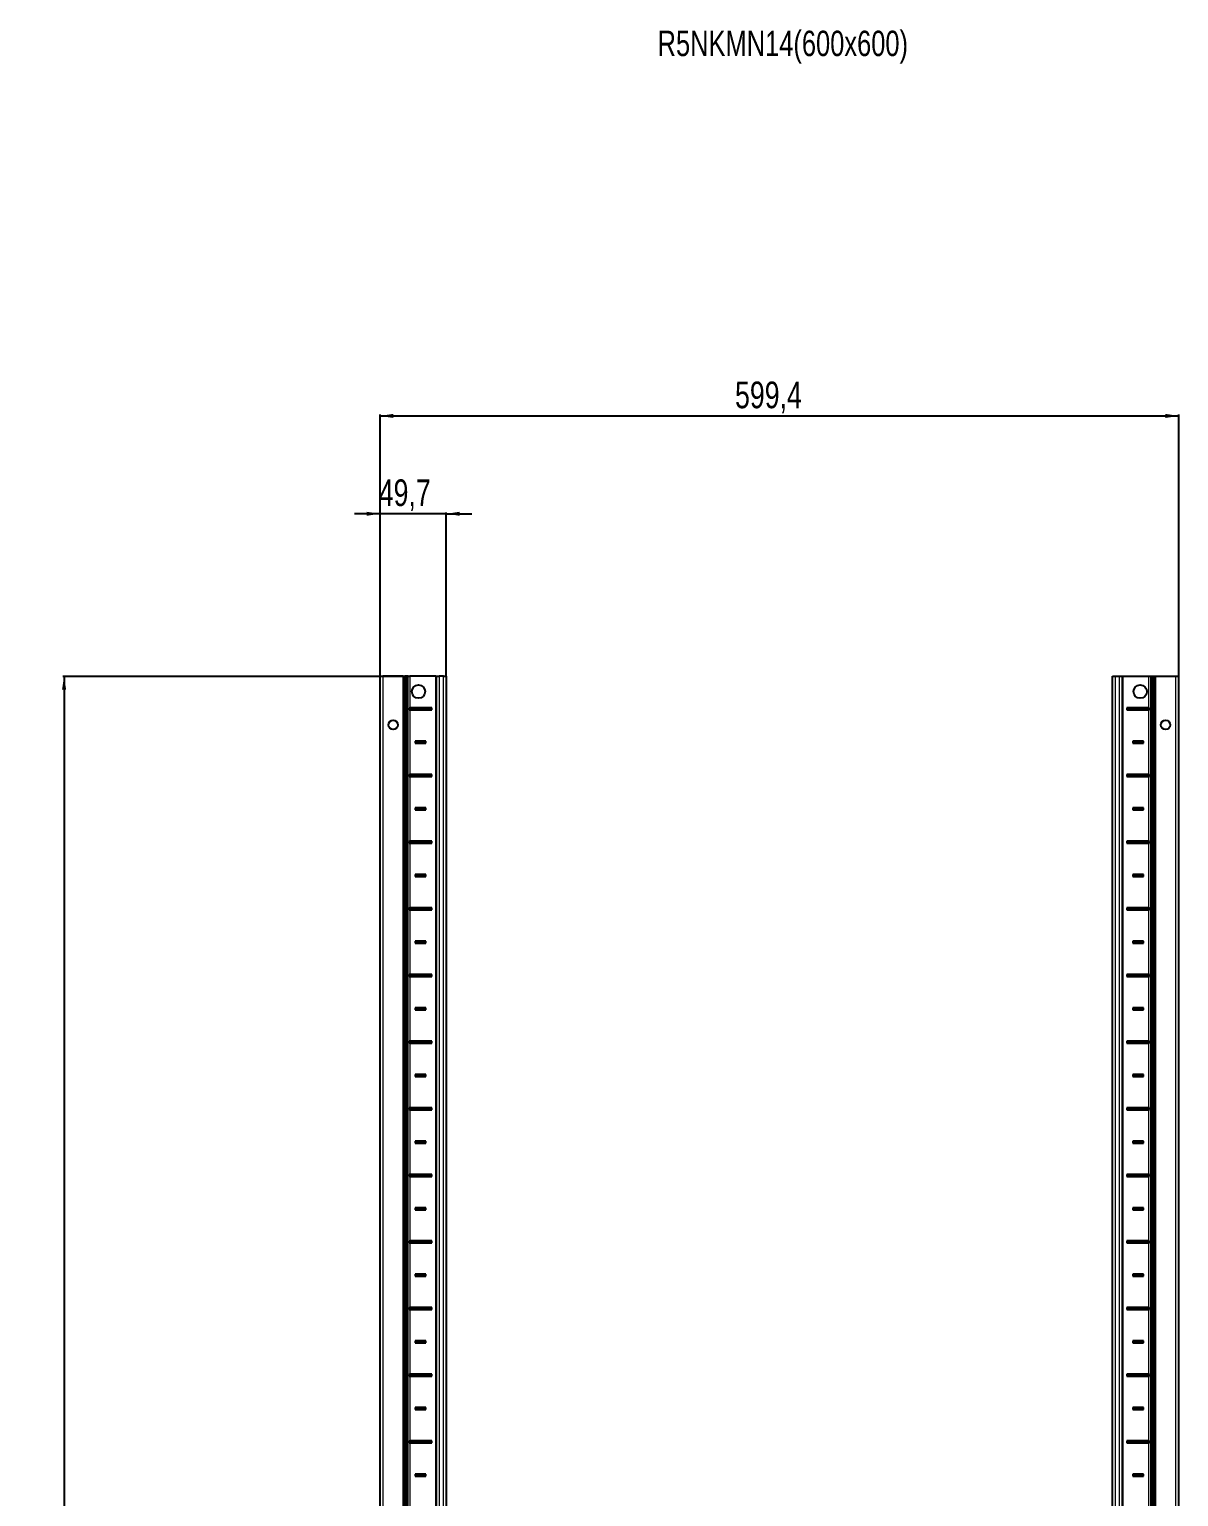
# Model space of a CAD drawing. Header units: millimetres. Extents: x -199 to 2873, y -1847 to 1507.
# Drawn here: x -199 to 663, y -168 to 933 of the extents above; entities that cross this region are included whole.
import ezdxf

# ---------------------------------------------------------------- set-up
doc = ezdxf.new("R2010")
doc.units = ezdxf.units.MM
doc.layers.add('FORMAT', color=7, linetype='Continuous')
doc.styles.add('SLDTEXTSTYLE0', font='TXT', dxfattribs={"width": 0.75})
doc.dimstyles.new('SLDDIMSTYLE0', dxfattribs={"dimtxt": 20, "dimasz": 10, "dimexe": 0, "dimexo": 0.0625, "dimgap": 5, "dimtad": 2, "dimdec": 1, "dimrnd": 1e-09, "dimzin": 12, "dimdsep": 46, "dimtxsty": 'SLDTEXTSTYLE0', "dimsah": 1, "dimcen": 0.09, "dimadec": 0, "dimazin": 3, "dimtfac": 1, "dimtofl": 0, "dimtmove": 0, "dimatfit": 3, "dimfxl": 0, "dimfrac": 2, "dimtolj": 1, "dimtzin": 12, "dimarcsym": 0})
doc.dimstyles.new('SLDDIMSTYLE1', dxfattribs={"dimtxt": 20, "dimasz": 10, "dimexe": 0, "dimexo": 0.0625, "dimgap": 5, "dimtad": 2, "dimdec": 1, "dimrnd": 1e-09, "dimzin": 12, "dimdsep": 46, "dimtxsty": 'SLDTEXTSTYLE0', "dimsah": 1, "dimcen": 0.09, "dimadec": 0, "dimazin": 3, "dimtfac": 1, "dimtmove": 0, "dimatfit": 0, "dimfxl": 0, "dimfrac": 2, "dimtolj": 1, "dimtzin": 12, "dimarcsym": 0})

# ---------------------------------------------------------------- blocks, each defined once
blk = doc.blocks.new('_D')
at = {"layer": 'FORMAT'}
for p, q in [((86.4, 447.2), (-174.2, 447.2)), ((-173.2, 447.2), (-173.2, -851.8)), ((86.4, -851.8), (-174.2, -851.8))]:
    blk.add_line(p, q, dxfattribs=at)
for points in [[(-173.2, 447.2), (-174.7, 437.2), (-171.6, 437.2)], [(-173.2, -851.8), (-171.6, -841.8), (-174.7, -841.8)]]:
    blk.add_solid(points, dxfattribs=at)
at = {"layer": 'FORMAT', "insert": (-198.9, -231.8), "char_height": 20, "attachment_point": 1, "rotation": 90, "style": 'SLDTEXTSTYLE0'}
blk.add_mtext('1299', dxfattribs=at)
blk = doc.blocks.new('_D_1')
at = {"layer": 'FORMAT'}
for p, q in [((64, 447.2), (64, 643.6)), ((64, 642.6), (663.4, 642.6)), ((663.4, 447.2), (663.4, 643.6))]:
    blk.add_line(p, q, dxfattribs=at)
for points in [[(64, 642.6), (74, 641.1), (74, 644.2)], [(663.4, 642.6), (653.4, 644.2), (653.4, 641.1)]]:
    blk.add_solid(points, dxfattribs=at)
at = {"layer": 'FORMAT', "insert": (330.4, 668.4), "char_height": 20, "attachment_point": 1, "style": 'SLDTEXTSTYLE0'}
blk.add_mtext('599,4', dxfattribs=at)
blk = doc.blocks.new('_D_2')
at = {"layer": 'FORMAT'}
for p, q in [((64, 569.2), (44.7, 569.2)), ((64, 447.2), (64, 570.2)), ((113.7, 569.2), (64, 569.2)), ((113.7, 447.2), (113.7, 570.2)), ((113.7, 569.2), (132.9, 569.2))]:
    blk.add_line(p, q, dxfattribs=at)
for points in [[(64, 569.2), (54, 570.7), (54, 567.7)], [(113.7, 569.2), (123.7, 567.7), (123.7, 570.7)]]:
    blk.add_solid(points, dxfattribs=at)
at = {"layer": 'FORMAT', "insert": (63, 595), "char_height": 20, "attachment_point": 1, "style": 'SLDTEXTSTYLE0'}
blk.add_mtext('49,7', dxfattribs=at)

msp = doc.modelspace()

# ---------------------------------------------------------------- linework, layer by layer
at = {"color": 7, "linetype": 'Continuous', "lineweight": 25}
for p, q in [((63.98, -851.79), (63.98, 447.21)), ((63.98, 447.21), (65.98, 447.21)), ((81.33, 447.21), (65.98, 447.21)), ((81.33, 447.21), (81.98, 447.21)), ((81.98, -851.79), (81.98, 447.21)), ((81.98, 447.21), (82.56, 447.21)), ((83.77, 447.21), (82.56, 447.21)), ((83.77, -851.79), (83.77, 447.21)), ((83.8, 447.21), (83.77, 447.21)), ((83.8, -851.79), (83.8, 447.21)), ((85.01, 447.21), (83.8, 447.21)), ((85.01, 447.21), (86.42, 447.21)), ((105.83, 447.21), (86.42, 447.21)), ((105.83, 447.21), (106.48, 447.21)), ((106.48, -851.79), (106.48, 447.21)), ((106.48, 447.21), (108.48, 447.21)), ((111.68, 447.21), (108.48, 447.21)), ((111.68, 447.21), (113.68, 447.21)), ((113.68, 447.21), (113.68, -851.79)), ((613.68, -851.79), (613.68, 447.21)), ((613.68, 447.21), (615.68, 447.21)), ((615.68, 447.21), (618.88, 447.21)), ((618.88, 447.21), (620.88, 447.21)), ((620.88, 447.21), (620.88, -851.79)), ((620.88, 447.21), (621.53, 447.21)), ((621.53, 447.21), (640.93, 447.21)), ((640.93, 447.21), (642.34, 447.21)), ((642.34, 447.21), (643.55, 447.21)), ((643.55, 447.21), (643.55, -851.79)), ((643.55, 447.21), (643.58, 447.21)), ((643.58, 447.21), (643.58, -851.79)), ((643.58, 447.21), (644.79, 447.21)), ((644.79, 447.21), (645.38, 447.21)), ((645.38, 447.21), (645.38, -851.79)), ((645.38, 447.21), (646.03, 447.21)), ((646.03, 447.21), (661.38, 447.21)), ((661.38, 447.21), (663.38, 447.21)), ((663.38, 447.21), (663.38, -851.79)), ((85.93, 423.35), (85.93, 422.06)), ((86.58, 422.71), (85.93, 423.35)), ((86.58, 422.71), (85.93, 422.06)), ((102.83, 423.46), (86.42, 423.46)), ((86.42, 421.96), (102.83, 421.96)), ((102.08, 422.71), (86.58, 422.71)), ((102.08, 422.71), (102.83, 423.46)), ((102.08, 422.71), (102.83, 421.96)), ((102.83, 421.96), (102.83, 423.46)), ((640.93, 423.46), (624.53, 423.46)), ((624.53, 423.46), (624.53, 421.96)), ((625.28, 422.71), (624.53, 423.46)), ((625.28, 422.71), (624.53, 421.96)), ((624.53, 421.96), (640.93, 421.96)), ((625.28, 422.71), (640.78, 422.71)), ((640.78, 422.71), (641.42, 423.35)), ((640.78, 422.71), (641.42, 422.06)), ((641.42, 422.06), (641.42, 423.35)), ((98.33, 398.46), (90.33, 398.46)), ((90.33, 398.46), (90.33, 396.96)), ((91.08, 397.71), (90.33, 398.46)), ((91.08, 397.71), (90.33, 396.96)), ((90.33, 396.96), (98.33, 396.96)), ((97.58, 397.71), (91.08, 397.71)), ((97.58, 397.71), (98.33, 398.46)), ((97.58, 397.71), (98.33, 396.96)), ((98.33, 396.96), (98.33, 398.46)), ((637.03, 398.46), (629.03, 398.46)), ((629.03, 398.46), (629.03, 396.96)), ((629.78, 397.71), (629.03, 398.46)), ((629.78, 397.71), (629.03, 396.96)), ((629.03, 396.96), (637.03, 396.96)), ((629.78, 397.71), (636.28, 397.71)), ((636.28, 397.71), (637.03, 398.46)), ((636.28, 397.71), (637.03, 396.96)), ((637.03, 396.96), (637.03, 398.46)), ((85.93, 373.35), (85.93, 372.06)), ((86.58, 372.71), (85.93, 373.35)), ((86.58, 372.71), (85.93, 372.06)), ((102.83, 373.46), (86.42, 373.46)), ((86.42, 371.96), (102.83, 371.96)), ((102.08, 372.71), (86.58, 372.71)), ((102.08, 372.71), (102.83, 373.46)), ((102.08, 372.71), (102.83, 371.96)), ((102.83, 371.96), (102.83, 373.46)), ((640.93, 373.46), (624.53, 373.46)), ((624.53, 373.46), (624.53, 371.96)), ((625.28, 372.71), (624.53, 373.46)), ((625.28, 372.71), (624.53, 371.96)), ((624.53, 371.96), (640.93, 371.96)), ((625.28, 372.71), (640.78, 372.71)), ((640.78, 372.71), (641.42, 373.35)), ((640.78, 372.71), (641.42, 372.06)), ((641.42, 372.06), (641.42, 373.35)), ((98.33, 348.46), (90.33, 348.46)), ((90.33, 348.46), (90.33, 346.96)), ((91.08, 347.71), (90.33, 348.46)), ((91.08, 347.71), (90.33, 346.96)), ((90.33, 346.96), (98.33, 346.96)), ((97.58, 347.71), (91.08, 347.71)), ((97.58, 347.71), (98.33, 348.46)), ((97.58, 347.71), (98.33, 346.96)), ((98.33, 346.96), (98.33, 348.46)), ((637.03, 348.46), (629.03, 348.46)), ((629.03, 348.46), (629.03, 346.96)), ((629.78, 347.71), (629.03, 348.46)), ((629.78, 347.71), (629.03, 346.96)), ((629.03, 346.96), (637.03, 346.96)), ((629.78, 347.71), (636.28, 347.71)), ((636.28, 347.71), (637.03, 348.46)), ((636.28, 347.71), (637.03, 346.96)), ((637.03, 346.96), (637.03, 348.46)), ((85.93, 323.35), (85.93, 322.06)), ((86.58, 322.71), (85.93, 323.35)), ((86.58, 322.71), (85.93, 322.06)), ((102.83, 323.46), (86.42, 323.46)), ((86.42, 321.96), (102.83, 321.96)), ((102.08, 322.71), (86.58, 322.71)), ((102.08, 322.71), (102.83, 323.46)), ((102.08, 322.71), (102.83, 321.96)), ((102.83, 321.96), (102.83, 323.46)), ((640.93, 323.46), (624.53, 323.46)), ((624.53, 323.46), (624.53, 321.96)), ((625.28, 322.71), (624.53, 323.46)), ((625.28, 322.71), (624.53, 321.96)), ((624.53, 321.96), (640.93, 321.96)), ((625.28, 322.71), (640.78, 322.71)), ((640.78, 322.71), (641.42, 323.35)), ((640.78, 322.71), (641.42, 322.06)), ((641.42, 322.06), (641.42, 323.35)), ((98.33, 298.46), (90.33, 298.46)), ((90.33, 298.46), (90.33, 296.96)), ((91.08, 297.71), (90.33, 298.46)), ((91.08, 297.71), (90.33, 296.96)), ((97.58, 297.71), (91.08, 297.71)), ((97.58, 297.71), (98.33, 298.46)), ((97.58, 297.71), (98.33, 296.96)), ((98.33, 296.96), (98.33, 298.46)), ((637.03, 298.46), (629.03, 298.46)), ((629.03, 298.46), (629.03, 296.96)), ((629.78, 297.71), (629.03, 298.46)), ((629.78, 297.71), (629.03, 296.96)), ((629.78, 297.71), (636.28, 297.71)), ((636.28, 297.71), (637.03, 298.46)), ((636.28, 297.71), (637.03, 296.96)), ((637.03, 296.96), (637.03, 298.46)), ((90.33, 296.96), (98.33, 296.96)), ((629.03, 296.96), (637.03, 296.96)), ((85.93, 273.35), (85.93, 272.06)), ((86.58, 272.71), (85.93, 273.35)), ((86.58, 272.71), (85.93, 272.06)), ((102.83, 273.46), (86.42, 273.46)), ((86.42, 271.96), (102.83, 271.96)), ((102.08, 272.71), (86.58, 272.71)), ((102.08, 272.71), (102.83, 273.46)), ((102.08, 272.71), (102.83, 271.96)), ((102.83, 271.96), (102.83, 273.46)), ((640.93, 273.46), (624.53, 273.46)), ((624.53, 273.46), (624.53, 271.96)), ((625.28, 272.71), (624.53, 273.46)), ((625.28, 272.71), (624.53, 271.96)), ((624.53, 271.96), (640.93, 271.96)), ((625.28, 272.71), (640.78, 272.71)), ((640.78, 272.71), (641.42, 273.35)), ((640.78, 272.71), (641.42, 272.06)), ((641.42, 272.06), (641.42, 273.35)), ((98.33, 248.46), (90.33, 248.46)), ((90.33, 248.46), (90.33, 246.96)), ((91.08, 247.71), (90.33, 248.46)), ((91.08, 247.71), (90.33, 246.96)), ((90.33, 246.96), (98.33, 246.96)), ((97.58, 247.71), (91.08, 247.71)), ((97.58, 247.71), (98.33, 248.46)), ((97.58, 247.71), (98.33, 246.96)), ((98.33, 246.96), (98.33, 248.46)), ((637.03, 248.46), (629.03, 248.46)), ((629.03, 248.46), (629.03, 246.96)), ((629.78, 247.71), (629.03, 248.46)), ((629.78, 247.71), (629.03, 246.96)), ((629.03, 246.96), (637.03, 246.96)), ((629.78, 247.71), (636.28, 247.71)), ((636.28, 247.71), (637.03, 248.46)), ((636.28, 247.71), (637.03, 246.96)), ((637.03, 246.96), (637.03, 248.46)), ((85.93, 223.35), (85.93, 222.06)), ((86.58, 222.71), (85.93, 223.35)), ((86.58, 222.71), (85.93, 222.06)), ((102.83, 223.46), (86.42, 223.46)), ((86.42, 221.96), (102.83, 221.96)), ((102.08, 222.71), (86.58, 222.71)), ((102.08, 222.71), (102.83, 223.46)), ((102.08, 222.71), (102.83, 221.96)), ((102.83, 221.96), (102.83, 223.46)), ((640.93, 223.46), (624.53, 223.46)), ((624.53, 223.46), (624.53, 221.96)), ((625.28, 222.71), (624.53, 223.46)), ((625.28, 222.71), (624.53, 221.96)), ((624.53, 221.96), (640.93, 221.96)), ((625.28, 222.71), (640.78, 222.71)), ((640.78, 222.71), (641.42, 223.35)), ((640.78, 222.71), (641.42, 222.06)), ((641.42, 222.06), (641.42, 223.35)), ((98.33, 198.46), (90.33, 198.46)), ((90.33, 198.46), (90.33, 196.96)), ((91.08, 197.71), (90.33, 198.46)), ((97.58, 197.71), (98.33, 198.46)), ((98.33, 196.96), (98.33, 198.46)), ((637.03, 198.46), (629.03, 198.46)), ((629.03, 198.46), (629.03, 196.96)), ((629.78, 197.71), (629.03, 198.46)), ((636.28, 197.71), (637.03, 198.46)), ((637.03, 196.96), (637.03, 198.46)), ((91.08, 197.71), (90.33, 196.96)), ((90.33, 196.96), (98.33, 196.96)), ((97.58, 197.71), (91.08, 197.71)), ((97.58, 197.71), (98.33, 196.96)), ((629.78, 197.71), (629.03, 196.96)), ((629.03, 196.96), (637.03, 196.96)), ((629.78, 197.71), (636.28, 197.71)), ((636.28, 197.71), (637.03, 196.96)), ((85.93, 173.35), (85.93, 172.06)), ((86.58, 172.71), (85.93, 173.35)), ((86.58, 172.71), (85.93, 172.06)), ((102.83, 173.46), (86.42, 173.46)), ((86.42, 171.96), (102.83, 171.96)), ((102.08, 172.71), (86.58, 172.71)), ((102.08, 172.71), (102.83, 173.46)), ((102.08, 172.71), (102.83, 171.96)), ((102.83, 171.96), (102.83, 173.46)), ((640.93, 173.46), (624.53, 173.46)), ((624.53, 173.46), (624.53, 171.96)), ((625.28, 172.71), (624.53, 173.46)), ((625.28, 172.71), (624.53, 171.96)), ((624.53, 171.96), (640.93, 171.96)), ((625.28, 172.71), (640.78, 172.71)), ((640.78, 172.71), (641.42, 173.35)), ((640.78, 172.71), (641.42, 172.06)), ((641.42, 172.06), (641.42, 173.35)), ((98.33, 148.46), (90.33, 148.46)), ((90.33, 148.46), (90.33, 146.96)), ((91.08, 147.71), (90.33, 148.46)), ((91.08, 147.71), (90.33, 146.96)), ((90.33, 146.96), (98.33, 146.96)), ((97.58, 147.71), (91.08, 147.71)), ((97.58, 147.71), (98.33, 148.46)), ((97.58, 147.71), (98.33, 146.96)), ((98.33, 146.96), (98.33, 148.46)), ((637.03, 148.46), (629.03, 148.46)), ((629.03, 148.46), (629.03, 146.96)), ((629.78, 147.71), (629.03, 148.46)), ((629.78, 147.71), (629.03, 146.96)), ((629.03, 146.96), (637.03, 146.96)), ((629.78, 147.71), (636.28, 147.71)), ((636.28, 147.71), (637.03, 148.46)), ((636.28, 147.71), (637.03, 146.96)), ((637.03, 146.96), (637.03, 148.46)), ((85.93, 123.35), (85.93, 122.06)), ((86.58, 122.71), (85.93, 123.35)), ((86.58, 122.71), (85.93, 122.06)), ((102.83, 123.46), (86.42, 123.46)), ((86.42, 121.96), (102.83, 121.96)), ((102.08, 122.71), (86.58, 122.71)), ((102.08, 122.71), (102.83, 123.46)), ((102.08, 122.71), (102.83, 121.96)), ((102.83, 121.96), (102.83, 123.46)), ((640.93, 123.46), (624.53, 123.46)), ((624.53, 123.46), (624.53, 121.96)), ((625.28, 122.71), (624.53, 123.46)), ((625.28, 122.71), (624.53, 121.96)), ((624.53, 121.96), (640.93, 121.96)), ((625.28, 122.71), (640.78, 122.71)), ((640.78, 122.71), (641.42, 123.35)), ((640.78, 122.71), (641.42, 122.06)), ((641.42, 122.06), (641.42, 123.35)), ((98.33, 98.46), (90.33, 98.46)), ((90.33, 98.46), (90.33, 96.96)), ((91.08, 97.71), (90.33, 98.46)), ((91.08, 97.71), (90.33, 96.96)), ((90.33, 96.96), (98.33, 96.96)), ((97.58, 97.71), (91.08, 97.71)), ((97.58, 97.71), (98.33, 98.46)), ((97.58, 97.71), (98.33, 96.96)), ((98.33, 96.96), (98.33, 98.46)), ((637.03, 98.46), (629.03, 98.46)), ((629.03, 98.46), (629.03, 96.96)), ((629.78, 97.71), (629.03, 98.46)), ((629.78, 97.71), (629.03, 96.96)), ((629.03, 96.96), (637.03, 96.96)), ((629.78, 97.71), (636.28, 97.71)), ((636.28, 97.71), (637.03, 98.46)), ((636.28, 97.71), (637.03, 96.96)), ((637.03, 96.96), (637.03, 98.46)), ((85.93, 73.35), (85.93, 72.06)), ((86.58, 72.71), (85.93, 73.35)), ((86.58, 72.71), (85.93, 72.06)), ((102.83, 73.46), (86.42, 73.46)), ((86.42, 71.96), (102.83, 71.96)), ((102.08, 72.71), (86.58, 72.71)), ((102.08, 72.71), (102.83, 73.46)), ((102.08, 72.71), (102.83, 71.96)), ((102.83, 71.96), (102.83, 73.46)), ((640.93, 73.46), (624.53, 73.46)), ((624.53, 73.46), (624.53, 71.96)), ((625.28, 72.71), (624.53, 73.46)), ((625.28, 72.71), (624.53, 71.96)), ((624.53, 71.96), (640.93, 71.96)), ((625.28, 72.71), (640.78, 72.71)), ((640.78, 72.71), (641.42, 73.35)), ((640.78, 72.71), (641.42, 72.06)), ((641.42, 72.06), (641.42, 73.35)), ((98.33, 48.46), (90.33, 48.46)), ((90.33, 48.46), (90.33, 46.96)), ((91.08, 47.71), (90.33, 48.46)), ((91.08, 47.71), (90.33, 46.96)), ((90.33, 46.96), (98.33, 46.96)), ((97.58, 47.71), (91.08, 47.71)), ((97.58, 47.71), (98.33, 48.46)), ((97.58, 47.71), (98.33, 46.96)), ((98.33, 46.96), (98.33, 48.46)), ((637.03, 48.46), (629.03, 48.46)), ((629.03, 48.46), (629.03, 46.96)), ((629.78, 47.71), (629.03, 48.46)), ((629.78, 47.71), (629.03, 46.96)), ((629.03, 46.96), (637.03, 46.96)), ((629.78, 47.71), (636.28, 47.71)), ((636.28, 47.71), (637.03, 48.46)), ((636.28, 47.71), (637.03, 46.96)), ((637.03, 46.96), (637.03, 48.46)), ((85.93, 23.35), (85.93, 22.06)), ((86.58, 22.71), (85.93, 23.35)), ((86.58, 22.71), (85.93, 22.06)), ((102.83, 23.46), (86.42, 23.46)), ((102.08, 22.71), (86.58, 22.71)), ((102.08, 22.71), (102.83, 23.46)), ((102.08, 22.71), (102.83, 21.96)), ((102.83, 21.96), (102.83, 23.46)), ((640.93, 23.46), (624.53, 23.46)), ((624.53, 23.46), (624.53, 21.96)), ((625.28, 22.71), (624.53, 23.46)), ((625.28, 22.71), (624.53, 21.96)), ((625.28, 22.71), (640.78, 22.71)), ((640.78, 22.71), (641.42, 23.35)), ((640.78, 22.71), (641.42, 22.06)), ((641.42, 22.06), (641.42, 23.35)), ((86.42, 21.96), (102.83, 21.96)), ((624.53, 21.96), (640.93, 21.96)), ((98.33, -1.54), (90.33, -1.54)), ((90.33, -1.54), (90.33, -3.04)), ((91.08, -2.29), (90.33, -1.54)), ((91.08, -2.29), (90.33, -3.04)), ((90.33, -3.04), (98.33, -3.04)), ((97.58, -2.29), (91.08, -2.29)), ((97.58, -2.29), (98.33, -1.54)), ((97.58, -2.29), (98.33, -3.04)), ((98.33, -3.04), (98.33, -1.54)), ((637.03, -1.54), (629.03, -1.54)), ((629.03, -1.54), (629.03, -3.04)), ((629.78, -2.29), (629.03, -1.54)), ((629.78, -2.29), (629.03, -3.04)), ((629.03, -3.04), (637.03, -3.04)), ((629.78, -2.29), (636.28, -2.29)), ((636.28, -2.29), (637.03, -1.54)), ((636.28, -2.29), (637.03, -3.04)), ((637.03, -3.04), (637.03, -1.54)), ((85.93, -26.65), (85.93, -27.94)), ((86.58, -27.29), (85.93, -26.65)), ((86.58, -27.29), (85.93, -27.94)), ((102.83, -26.54), (86.42, -26.54)), ((86.42, -28.04), (102.83, -28.04)), ((102.08, -27.29), (86.58, -27.29)), ((102.08, -27.29), (102.83, -26.54)), ((102.08, -27.29), (102.83, -28.04)), ((102.83, -28.04), (102.83, -26.54)), ((640.93, -26.54), (624.53, -26.54)), ((624.53, -26.54), (624.53, -28.04)), ((625.28, -27.29), (624.53, -26.54)), ((625.28, -27.29), (624.53, -28.04)), ((624.53, -28.04), (640.93, -28.04)), ((625.28, -27.29), (640.78, -27.29)), ((640.78, -27.29), (641.42, -26.65)), ((640.78, -27.29), (641.42, -27.94)), ((641.42, -27.94), (641.42, -26.65)), ((98.33, -51.54), (90.33, -51.54)), ((90.33, -51.54), (90.33, -53.04)), ((91.08, -52.29), (90.33, -51.54)), ((91.08, -52.29), (90.33, -53.04)), ((90.33, -53.04), (98.33, -53.04)), ((97.58, -52.29), (91.08, -52.29)), ((97.58, -52.29), (98.33, -51.54)), ((97.58, -52.29), (98.33, -53.04)), ((98.33, -53.04), (98.33, -51.54)), ((637.03, -51.54), (629.03, -51.54)), ((629.03, -51.54), (629.03, -53.04)), ((629.78, -52.29), (629.03, -51.54)), ((629.78, -52.29), (629.03, -53.04)), ((629.03, -53.04), (637.03, -53.04)), ((629.78, -52.29), (636.28, -52.29)), ((636.28, -52.29), (637.03, -51.54)), ((636.28, -52.29), (637.03, -53.04)), ((637.03, -53.04), (637.03, -51.54)), ((85.93, -76.65), (85.93, -77.94)), ((86.58, -77.29), (85.93, -76.65)), ((102.83, -76.54), (86.42, -76.54)), ((102.08, -77.29), (102.83, -76.54)), ((102.83, -78.04), (102.83, -76.54)), ((640.93, -76.54), (624.53, -76.54)), ((624.53, -76.54), (624.53, -78.04)), ((625.28, -77.29), (624.53, -76.54)), ((640.78, -77.29), (641.42, -76.65)), ((641.42, -77.94), (641.42, -76.65)), ((86.58, -77.29), (85.93, -77.94)), ((86.42, -78.04), (102.83, -78.04)), ((102.08, -77.29), (86.58, -77.29)), ((102.08, -77.29), (102.83, -78.04)), ((625.28, -77.29), (624.53, -78.04)), ((624.53, -78.04), (640.93, -78.04)), ((625.28, -77.29), (640.78, -77.29)), ((640.78, -77.29), (641.42, -77.94)), ((98.33, -101.54), (90.33, -101.54)), ((90.33, -101.54), (90.33, -103.04)), ((91.08, -102.29), (90.33, -101.54)), ((91.08, -102.29), (90.33, -103.04)), ((90.33, -103.04), (98.33, -103.04)), ((97.58, -102.29), (91.08, -102.29)), ((97.58, -102.29), (98.33, -101.54)), ((97.58, -102.29), (98.33, -103.04)), ((98.33, -103.04), (98.33, -101.54)), ((637.03, -101.54), (629.03, -101.54)), ((629.03, -101.54), (629.03, -103.04)), ((629.78, -102.29), (629.03, -101.54)), ((629.78, -102.29), (629.03, -103.04)), ((629.03, -103.04), (637.03, -103.04)), ((629.78, -102.29), (636.28, -102.29)), ((636.28, -102.29), (637.03, -101.54)), ((636.28, -102.29), (637.03, -103.04)), ((637.03, -103.04), (637.03, -101.54)), ((85.93, -126.65), (85.93, -127.94)), ((86.58, -127.29), (85.93, -126.65)), ((86.58, -127.29), (85.93, -127.94)), ((102.83, -126.54), (86.42, -126.54)), ((86.42, -128.04), (102.83, -128.04)), ((102.08, -127.29), (86.58, -127.29)), ((102.08, -127.29), (102.83, -126.54)), ((102.08, -127.29), (102.83, -128.04)), ((102.83, -128.04), (102.83, -126.54)), ((640.93, -126.54), (624.53, -126.54)), ((624.53, -126.54), (624.53, -128.04)), ((625.28, -127.29), (624.53, -126.54)), ((625.28, -127.29), (624.53, -128.04)), ((624.53, -128.04), (640.93, -128.04)), ((625.28, -127.29), (640.78, -127.29)), ((640.78, -127.29), (641.42, -126.65)), ((640.78, -127.29), (641.42, -127.94)), ((641.42, -127.94), (641.42, -126.65)), ((98.33, -151.54), (90.33, -151.54)), ((90.33, -151.54), (90.33, -153.04)), ((91.08, -152.29), (90.33, -151.54)), ((91.08, -152.29), (90.33, -153.04)), ((90.33, -153.04), (98.33, -153.04)), ((97.58, -152.29), (91.08, -152.29)), ((97.58, -152.29), (98.33, -151.54)), ((97.58, -152.29), (98.33, -153.04)), ((98.33, -153.04), (98.33, -151.54)), ((637.03, -151.54), (629.03, -151.54)), ((629.03, -151.54), (629.03, -153.04)), ((629.78, -152.29), (629.03, -151.54)), ((629.78, -152.29), (629.03, -153.04)), ((629.03, -153.04), (637.03, -153.04)), ((629.78, -152.29), (636.28, -152.29)), ((636.28, -152.29), (637.03, -151.54)), ((636.28, -152.29), (637.03, -153.04)), ((637.03, -153.04), (637.03, -151.54))]:
    msp.add_line(p, q, dxfattribs=at)
at = {"color": 8, "linetype": 'Continuous', "lineweight": 18}
for p, q in [((65.98, 447.21), (65.98, -851.79)), ((81.33, -851.79), (81.33, 447.21)), ((82.56, 447.21), (82.56, -851.79)), ((85.01, -851.79), (85.01, 447.21)), ((86.42, 447.21), (86.42, 423.46)), ((105.83, -851.79), (105.83, 447.21)), ((108.48, 447.21), (108.48, -851.79)), ((111.68, -851.79), (111.68, 447.21)), ((615.68, 447.21), (615.68, -851.79)), ((618.88, -851.79), (618.88, 447.21)), ((621.53, 447.21), (621.53, -851.79)), ((640.93, 423.46), (640.93, 447.21)), ((642.34, 447.21), (642.34, -851.79)), ((644.79, -851.79), (644.79, 447.21)), ((646.03, 447.21), (646.03, -851.79)), ((661.38, -851.79), (661.38, 447.21)), ((86.42, 421.96), (86.42, 373.46)), ((640.93, 373.46), (640.93, 421.96)), ((86.42, 371.96), (86.42, 323.46)), ((640.93, 323.46), (640.93, 371.96)), ((86.42, 321.96), (86.42, 273.46)), ((640.93, 273.46), (640.93, 321.96)), ((86.42, 271.96), (86.42, 223.46)), ((640.93, 223.46), (640.93, 271.96)), ((86.42, 221.96), (86.42, 173.46)), ((640.93, 173.46), (640.93, 221.96)), ((86.42, 171.96), (86.42, 123.46)), ((640.93, 123.46), (640.93, 171.96)), ((86.42, 121.96), (86.42, 73.46)), ((640.93, 73.46), (640.93, 121.96)), ((86.42, 71.96), (86.42, 23.46)), ((640.93, 23.46), (640.93, 71.96)), ((86.42, 21.96), (86.42, -26.54)), ((640.93, -26.54), (640.93, 21.96)), ((86.42, -28.04), (86.42, -76.54)), ((640.93, -76.54), (640.93, -28.04)), ((86.42, -78.04), (86.42, -126.54)), ((640.93, -126.54), (640.93, -78.04)), ((86.42, -128.04), (86.42, -176.54)), ((640.93, -176.54), (640.93, -128.04))]:
    msp.add_line(p, q, dxfattribs=at)
at = {"color": 7, "linetype": 'Continuous', "lineweight": 25}
for centre, radius in [((92.83, 435.71), 5), ((634.53, 435.71), 5), ((73.83, 410.71), 3.5), ((653.53, 410.71), 3.5)]:
    msp.add_circle(centre, radius, dxfattribs=at)
for centre, start_param, end_param in [((86.42, 419.99), 0, 0.2482694), ((86.42, 425.42), 2.8933233, 3.1415927), ((640.93, 419.99), 6.0349159, 6.2831853), ((640.93, 425.42), 3.1415927, 3.389862), ((86.42, 369.99), 0, 0.2482694), ((86.42, 375.42), 2.8933233, 3.1415927), ((640.93, 369.99), 6.0349159, 6.2831853), ((640.93, 375.42), 3.1415927, 3.389862), ((86.42, 319.99), 0, 0.2482694), ((86.42, 325.42), 2.8933233, 3.1415927), ((640.93, 319.99), 6.0349159, 6.2831853), ((640.93, 325.42), 3.1415927, 3.389862), ((86.42, 269.99), 0, 0.2482694), ((86.42, 275.42), 2.8933233, 3.1415927), ((640.93, 269.99), 6.0349159, 6.2831853), ((640.93, 275.42), 3.1415927, 3.389862), ((86.42, 219.99), 0, 0.2482694), ((86.42, 225.42), 2.8933233, 3.1415927), ((640.93, 219.99), 6.0349159, 6.2831853), ((640.93, 225.42), 3.1415927, 3.389862), ((86.42, 169.99), 0, 0.2482694), ((86.42, 175.42), 2.8933233, 3.1415927), ((640.93, 169.99), 6.0349159, 6.2831853), ((640.93, 175.42), 3.1415927, 3.389862), ((86.42, 119.99), 0, 0.2482694), ((86.42, 125.42), 2.8933233, 3.1415927), ((640.93, 119.99), 6.0349159, 6.2831853), ((640.93, 125.42), 3.1415927, 3.389862), ((86.42, 69.99), 0, 0.2482694), ((86.42, 75.42), 2.8933233, 3.1415927), ((640.93, 69.99), 6.0349159, 6.2831853), ((640.93, 75.42), 3.1415927, 3.389862), ((86.42, 19.99), 0, 0.2482694), ((86.42, 25.42), 2.8933233, 3.1415927), ((640.93, 19.99), 6.0349159, 6.2831853), ((640.93, 25.42), 3.1415927, 3.389862), ((86.42, -30.01), 0, 0.2482694), ((86.42, -24.58), 2.8933233, 3.1415927), ((640.93, -30.01), 6.0349159, 6.2831853), ((640.93, -24.58), 3.1415927, 3.389862), ((86.42, -80.01), 0, 0.2482694), ((640.93, -80.01), 6.0349159, 6.2831853), ((86.42, -74.58), 2.8933233, 3.1415927), ((640.93, -74.58), 3.1415927, 3.389862), ((86.42, -130.01), 0, 0.2482694), ((86.42, -124.58), 2.8933233, 3.1415927), ((640.93, -130.01), 6.0349159, 6.2831853), ((640.93, -124.58), 3.1415927, 3.389862)]:
    msp.add_ellipse(centre, major_axis=(0, 3.46), ratio=0.5773503, start_param=start_param, end_param=end_param, dxfattribs=at)

# ---------------------------------------------------------------- texts
at = {"layer": 'FORMAT', "insert": (272.3, 931.72), "char_height": 19.05, "attachment_point": 1, "style": 'SLDTEXTSTYLE0'}
msp.add_mtext('R5NKMN14(600x600)', dxfattribs=at)

# ---------------------------------------------------------------- dimensions: what is measured, and where the dimension line sits
at = {"layer": 'FORMAT'}
for base, p1, p2, angle, picture, middle in [((663.38, 642.62), (63.98, 447.21), (663.38, 447.21), 0, '_D_1', (363.68, 642.62)), ((-173.15, -851.79), (86.42, 447.21), (86.42, -851.79), 90, '_D', (-173.15, -202.29))]:
    dim = msp.add_linear_dim(base=base, p1=p1, p2=p2, angle=angle, dimstyle='SLDDIMSTYLE0', dxfattribs=at)
    dim.commit()
    dim.dimension.update_dxf_attribs({"geometry": picture, "text_midpoint": middle, "dimtype": 160})
dim = msp.add_linear_dim(base=(63.98, 569.21), p1=(113.68, 447.21), p2=(63.98, 447.21), dimstyle='SLDDIMSTYLE1', dxfattribs=at)
dim.commit()
dim.dimension.update_dxf_attribs({"geometry": '_D_2', "text_midpoint": (88.83, 569.21), "dimtype": 160})

doc.saveas('drawing.dxf')
